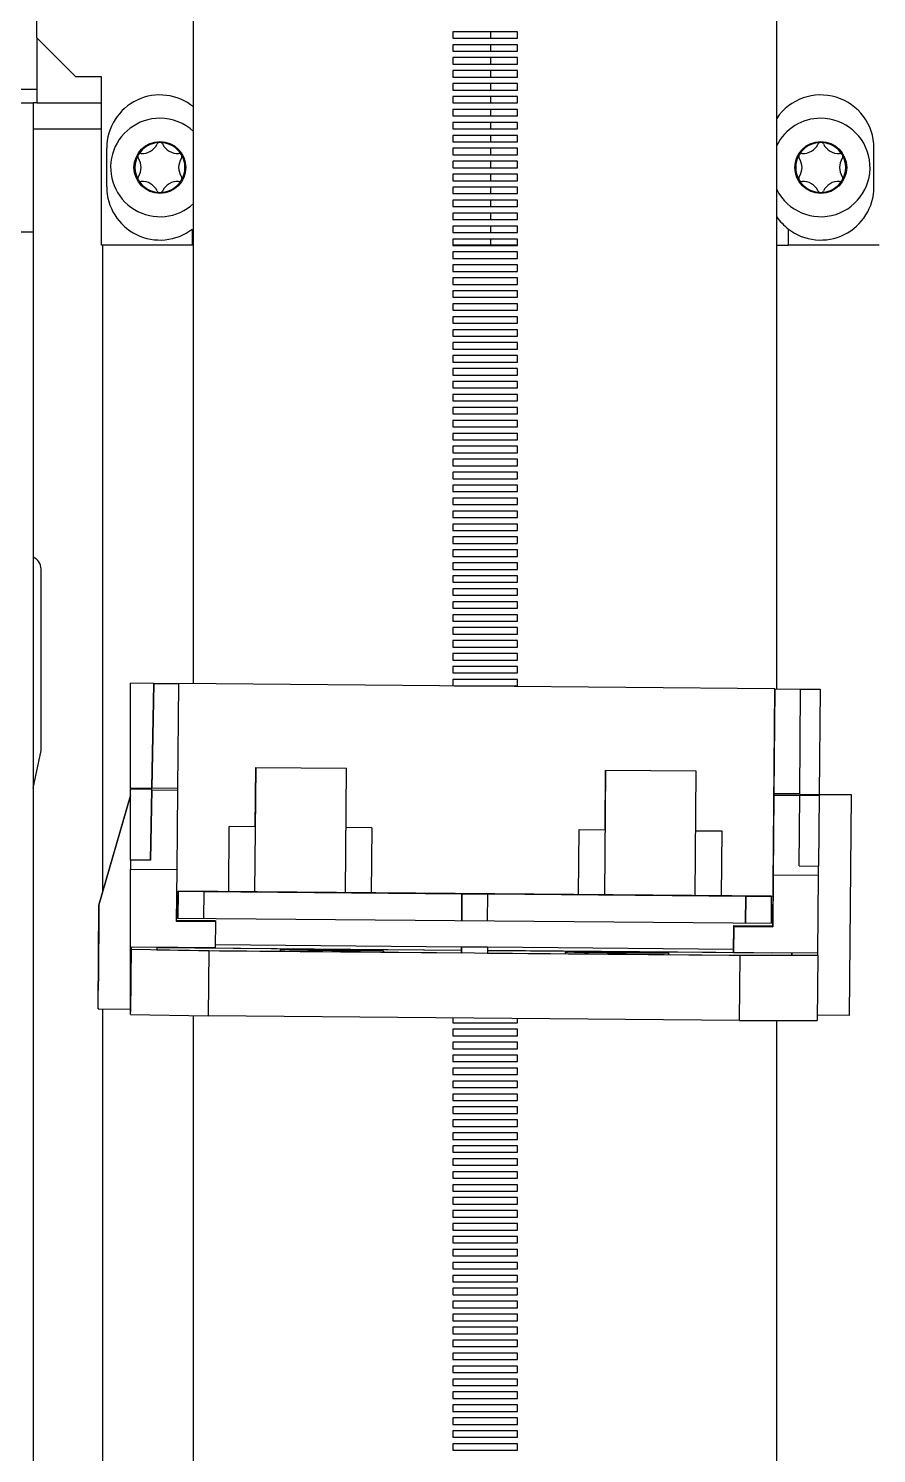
# Paper-space layout 'D' of a CAD drawing. Header units: inches. Extents: x 0 to 136, y 0 to 88.
# Drawn here: x 35.61 to 39.05, y 74.25 to 80.02 of the extents above; entities that cross this region are included whole.
import ezdxf

# ---------------------------------------------------------------- set-up
doc = ezdxf.new("R2010")
doc.units = ezdxf.units.IN
doc.header["$LTSCALE"] = 4
doc.header["$MEASUREMENT"] = 0

psp = doc.layouts.new('D')

# ---------------------------------------------------------------- linework, layer by layer
at = {"color": 7, "linetype": 'Continuous', "lineweight": 25}
for p, q in [((36.279, 77.3692), (36.279, 81.8923)), ((38.6412, 77.3486), (38.6412, 81.8923)), ((35.6438, 79.9858), (35.6438, 81.4031)), ((35.8013, 79.8283), (35.6438, 79.9858)), ((35.6438, 79.9858), (35.6438, 79.7233)), ((37.5913, 80.0109), (37.3288, 80.0109)), ((37.3288, 80.0109), (37.3288, 79.9847)), ((37.5913, 80.0109), (37.3288, 80.0109)), ((37.3288, 79.9847), (37.5913, 79.9847)), ((37.4811, 80.0109), (37.4811, 79.9847)), ((37.4811, 80.0109), (37.4811, 79.9847)), ((37.5913, 79.9847), (37.5913, 80.0109)), ((37.5913, 79.9584), (37.3288, 79.9584)), ((37.3288, 79.9584), (37.3288, 79.9322)), ((37.5913, 79.9584), (37.3288, 79.9584)), ((37.3288, 79.9322), (37.5913, 79.9322)), ((37.4811, 79.9584), (37.4811, 79.9322)), ((37.4811, 79.9584), (37.4811, 79.9322)), ((37.5913, 79.9322), (37.5913, 79.9584)), ((37.5913, 79.9059), (37.3288, 79.9059)), ((37.3288, 79.9059), (37.3288, 79.8797)), ((37.5913, 79.9059), (37.3288, 79.9059)), ((37.3288, 79.8797), (37.5913, 79.8797)), ((37.4811, 79.9059), (37.4811, 79.8797)), ((37.4811, 79.9059), (37.4811, 79.8797)), ((37.5913, 79.8797), (37.5913, 79.9059)), ((35.9063, 79.8283), (35.8013, 79.8283)), ((35.9063, 79.1459), (35.9063, 79.8283)), ((37.5913, 79.8534), (37.3288, 79.8534)), ((37.3288, 79.8534), (37.3288, 79.8272)), ((37.5913, 79.8534), (37.3288, 79.8534)), ((37.3288, 79.8272), (37.5913, 79.8272)), ((37.5913, 79.801), (37.3288, 79.801)), ((37.3288, 79.801), (37.3288, 79.7747)), ((37.5913, 79.801), (37.3288, 79.801)), ((37.4811, 79.8534), (37.4811, 79.8272)), ((37.4811, 79.8534), (37.4811, 79.8272)), ((37.4811, 79.801), (37.4811, 79.7747)), ((37.4811, 79.801), (37.4811, 79.7747)), ((37.5913, 79.8272), (37.5913, 79.8534)), ((37.5913, 79.7747), (37.5913, 79.801)), ((35.6438, 79.7771), (35.5388, 79.7771)), ((37.3288, 79.7747), (37.5913, 79.7747)), ((37.5913, 79.7485), (37.3288, 79.7485)), ((37.3288, 79.7485), (37.3288, 79.7222)), ((37.5913, 79.7485), (37.3288, 79.7485)), ((37.4811, 79.7485), (37.4811, 79.7222)), ((37.4811, 79.7485), (37.4811, 79.7222)), ((37.5913, 79.7222), (37.5913, 79.7485)), ((35.5614, 79.7233), (35.6292, 79.7233)), ((35.6292, 79.7233), (35.6292, 79.1984)), ((35.6438, 79.7233), (35.6292, 79.7233)), ((35.6438, 79.7233), (35.9063, 79.7233)), ((37.3288, 79.7222), (37.5913, 79.7222)), ((37.5913, 79.696), (37.3288, 79.696)), ((37.3288, 79.696), (37.3288, 79.6697)), ((37.5913, 79.696), (37.3288, 79.696)), ((37.4811, 79.696), (37.4811, 79.6697)), ((37.4811, 79.696), (37.4811, 79.6697)), ((37.5913, 79.6697), (37.5913, 79.696)), ((37.3288, 79.6697), (37.5913, 79.6697)), ((37.5913, 79.6435), (37.3288, 79.6435)), ((37.3288, 79.6435), (37.3288, 79.6172)), ((37.5913, 79.6435), (37.3288, 79.6435)), ((37.4811, 79.6435), (37.4811, 79.6172)), ((37.4811, 79.6435), (37.4811, 79.6172)), ((37.5913, 79.6172), (37.5913, 79.6435)), ((35.9063, 79.6158), (35.6292, 79.6158)), ((37.3288, 79.6172), (37.5913, 79.6172)), ((37.5913, 79.591), (37.3288, 79.591)), ((37.3288, 79.591), (37.3288, 79.5647)), ((37.5913, 79.591), (37.3288, 79.591)), ((37.4811, 79.591), (37.4811, 79.5647)), ((37.4811, 79.591), (37.4811, 79.5647)), ((37.5913, 79.5647), (37.5913, 79.591)), ((35.9273, 79.3821), (35.9273, 79.5396)), ((37.3288, 79.5647), (37.5913, 79.5647)), ((37.5913, 79.5385), (37.3288, 79.5385)), ((37.3288, 79.5385), (37.3288, 79.5122)), ((37.5913, 79.5385), (37.3288, 79.5385)), ((37.3288, 79.5122), (37.5913, 79.5122)), ((37.4811, 79.5385), (37.4811, 79.5122)), ((37.4811, 79.5385), (37.4811, 79.5122)), ((37.5913, 79.5122), (37.5913, 79.5385)), ((39.0349, 79.3821), (39.0349, 79.5396)), ((37.5913, 79.486), (37.3288, 79.486)), ((37.3288, 79.486), (37.3288, 79.4597)), ((37.5913, 79.486), (37.3288, 79.486)), ((37.3288, 79.4597), (37.5913, 79.4597)), ((37.4811, 79.486), (37.4811, 79.4597)), ((37.4811, 79.486), (37.4811, 79.4597)), ((37.5913, 79.4597), (37.5913, 79.486)), ((37.5913, 79.4335), (37.3288, 79.4335)), ((37.3288, 79.4335), (37.3288, 79.4073)), ((37.5913, 79.4335), (37.3288, 79.4335)), ((37.3288, 79.4073), (37.5913, 79.4073)), ((37.4811, 79.4335), (37.4811, 79.4073)), ((37.4811, 79.4335), (37.4811, 79.4073)), ((37.5913, 79.4073), (37.5913, 79.4335)), ((37.5913, 79.381), (37.3288, 79.381)), ((37.3288, 79.381), (37.3288, 79.3548)), ((37.5913, 79.381), (37.3288, 79.381)), ((37.3288, 79.3548), (37.5913, 79.3548)), ((37.4811, 79.381), (37.4811, 79.3548)), ((37.4811, 79.381), (37.4811, 79.3548)), ((37.5913, 79.3548), (37.5913, 79.381)), ((37.5913, 79.3285), (37.3288, 79.3285)), ((37.3288, 79.3285), (37.3288, 79.3023)), ((37.5913, 79.3285), (37.3288, 79.3285)), ((37.3288, 79.3023), (37.5913, 79.3023)), ((37.4811, 79.3285), (37.4811, 79.3023)), ((37.4811, 79.3285), (37.4811, 79.3023)), ((37.5913, 79.3023), (37.5913, 79.3285)), ((37.5913, 79.276), (37.3288, 79.276)), ((37.3288, 79.276), (37.3288, 79.2498)), ((37.5913, 79.276), (37.3288, 79.276)), ((37.3288, 79.2498), (37.5913, 79.2498)), ((37.5913, 79.2235), (37.3288, 79.2235)), ((37.3288, 79.2235), (37.3288, 79.1973)), ((37.5913, 79.2235), (37.3288, 79.2235)), ((37.4811, 79.276), (37.4811, 79.2498)), ((37.4811, 79.276), (37.4811, 79.2498)), ((37.4811, 79.2235), (37.4811, 79.1973)), ((37.4811, 79.2235), (37.4811, 79.1973)), ((37.5913, 79.2498), (37.5913, 79.276)), ((37.5913, 79.1973), (37.5913, 79.2235)), ((35.6292, 79.1984), (35.5614, 79.1984)), ((35.6292, 79.1984), (35.6292, 49.0147)), ((36.2737, 79.2115), (36.2737, 79.1459)), ((37.3288, 79.1973), (37.5913, 79.1973)), ((37.5913, 79.171), (37.3288, 79.171)), ((37.3288, 79.171), (37.3288, 79.1448)), ((37.5913, 79.171), (37.3288, 79.171)), ((37.4811, 79.171), (37.4811, 79.1459)), ((37.4811, 79.171), (37.4811, 79.1459)), ((37.5913, 79.1448), (37.5913, 79.171)), ((38.6884, 79.1459), (38.6884, 79.2115)), ((36.2737, 79.1459), (35.9063, 79.1459)), ((35.9115, 76.5269), (35.9115, 79.1459)), ((36.279, 79.1459), (36.2737, 79.1459)), ((37.4811, 79.1459), (37.3288, 79.1459)), ((37.3288, 79.1448), (37.5913, 79.1448)), ((37.5913, 79.1185), (37.3288, 79.1185)), ((37.3288, 79.1185), (37.3288, 79.0923)), ((37.5913, 79.1185), (37.3288, 79.1185)), ((37.5913, 79.1459), (37.4811, 79.1459)), ((37.5913, 79.0923), (37.5913, 79.1185)), ((38.6412, 79.1459), (38.6884, 79.1459)), ((39.0559, 79.1459), (38.6884, 79.1459)), ((37.3288, 79.0923), (37.5913, 79.0923)), ((37.5913, 79.066), (37.3288, 79.066)), ((37.3288, 79.066), (37.3288, 79.0398)), ((37.5913, 79.066), (37.3288, 79.066)), ((37.5913, 79.0398), (37.5913, 79.066)), ((37.3288, 79.0398), (37.5913, 79.0398)), ((37.5913, 79.0136), (37.3288, 79.0136)), ((37.3288, 79.0136), (37.3288, 78.9873)), ((37.5913, 79.0136), (37.3288, 79.0136)), ((37.5913, 78.9873), (37.5913, 79.0136)), ((37.3288, 78.9873), (37.5913, 78.9873)), ((37.5913, 78.9611), (37.3288, 78.9611)), ((37.3288, 78.9611), (37.3288, 78.9348)), ((37.5913, 78.9611), (37.3288, 78.9611)), ((37.3288, 78.9348), (37.5913, 78.9348)), ((37.5913, 78.9348), (37.5913, 78.9611)), ((37.5913, 78.9086), (37.3288, 78.9086)), ((37.3288, 78.9086), (37.3288, 78.8823)), ((37.5913, 78.9086), (37.3288, 78.9086)), ((37.3288, 78.8823), (37.5913, 78.8823)), ((37.5913, 78.8823), (37.5913, 78.9086)), ((37.5913, 78.8561), (37.3288, 78.8561)), ((37.3288, 78.8561), (37.3288, 78.8298)), ((37.5913, 78.8561), (37.3288, 78.8561)), ((37.3288, 78.8298), (37.5913, 78.8298)), ((37.5913, 78.8298), (37.5913, 78.8561)), ((37.5913, 78.8036), (37.3288, 78.8036)), ((37.3288, 78.8036), (37.3288, 78.7773)), ((37.5913, 78.8036), (37.3288, 78.8036)), ((37.3288, 78.7773), (37.5913, 78.7773)), ((37.5913, 78.7773), (37.5913, 78.8036)), ((37.5913, 78.7511), (37.3288, 78.7511)), ((37.3288, 78.7511), (37.3288, 78.7248)), ((37.5913, 78.7511), (37.3288, 78.7511)), ((37.3288, 78.7248), (37.5913, 78.7248)), ((37.5913, 78.7248), (37.5913, 78.7511)), ((37.5913, 78.6986), (37.3288, 78.6986)), ((37.3288, 78.6986), (37.3288, 78.6723)), ((37.5913, 78.6986), (37.3288, 78.6986)), ((37.3288, 78.6723), (37.5913, 78.6723)), ((37.5913, 78.6461), (37.3288, 78.6461)), ((37.3288, 78.6461), (37.3288, 78.6199)), ((37.5913, 78.6461), (37.3288, 78.6461)), ((37.5913, 78.6723), (37.5913, 78.6986)), ((37.5913, 78.6199), (37.5913, 78.6461)), ((37.3288, 78.6199), (37.5913, 78.6199)), ((37.5913, 78.5936), (37.3288, 78.5936)), ((37.3288, 78.5936), (37.3288, 78.5674)), ((37.5913, 78.5936), (37.3288, 78.5936)), ((37.5913, 78.5674), (37.5913, 78.5936)), ((37.3288, 78.5674), (37.5913, 78.5674)), ((37.5913, 78.5411), (37.3288, 78.5411)), ((37.3288, 78.5411), (37.3288, 78.5149)), ((37.5913, 78.5411), (37.3288, 78.5411)), ((37.5913, 78.5149), (37.5913, 78.5411)), ((37.3288, 78.5149), (37.5913, 78.5149)), ((37.5913, 78.4886), (37.3288, 78.4886)), ((37.3288, 78.4886), (37.3288, 78.4624)), ((37.5913, 78.4886), (37.3288, 78.4886)), ((37.5913, 78.4624), (37.5913, 78.4886)), ((37.3288, 78.4624), (37.5913, 78.4624)), ((37.5913, 78.4361), (37.3288, 78.4361)), ((37.3288, 78.4361), (37.3288, 78.4099)), ((37.5913, 78.4361), (37.3288, 78.4361)), ((37.5913, 78.4099), (37.5913, 78.4361)), ((37.3288, 78.4099), (37.5913, 78.4099)), ((37.5913, 78.3836), (37.3288, 78.3836)), ((37.3288, 78.3836), (37.3288, 78.3574)), ((37.5913, 78.3836), (37.3288, 78.3836)), ((37.3288, 78.3574), (37.5913, 78.3574)), ((37.5913, 78.3574), (37.5913, 78.3836)), ((37.5913, 78.3311), (37.3288, 78.3311)), ((37.3288, 78.3311), (37.3288, 78.3049)), ((37.5913, 78.3311), (37.3288, 78.3311)), ((37.3288, 78.3049), (37.5913, 78.3049)), ((37.5913, 78.3049), (37.5913, 78.3311)), ((37.5913, 78.2786), (37.3288, 78.2786)), ((37.3288, 78.2786), (37.3288, 78.2524)), ((37.5913, 78.2786), (37.3288, 78.2786)), ((37.3288, 78.2524), (37.5913, 78.2524)), ((37.5913, 78.2524), (37.5913, 78.2786)), ((37.5913, 78.2262), (37.3288, 78.2262)), ((37.3288, 78.2262), (37.3288, 78.1999)), ((37.5913, 78.2262), (37.3288, 78.2262)), ((37.3288, 78.1999), (37.5913, 78.1999)), ((37.5913, 78.1999), (37.5913, 78.2262)), ((37.5913, 78.1737), (37.3288, 78.1737)), ((37.3288, 78.1737), (37.3288, 78.1474)), ((37.5913, 78.1737), (37.3288, 78.1737)), ((37.3288, 78.1474), (37.5913, 78.1474)), ((37.5913, 78.1474), (37.5913, 78.1737)), ((37.5913, 78.1212), (37.3288, 78.1212)), ((37.3288, 78.1212), (37.3288, 78.0949)), ((37.5913, 78.1212), (37.3288, 78.1212)), ((37.3288, 78.0949), (37.5913, 78.0949)), ((37.5913, 78.0687), (37.3288, 78.0687)), ((37.3288, 78.0687), (37.3288, 78.0424)), ((37.5913, 78.0687), (37.3288, 78.0687)), ((37.5913, 78.0949), (37.5913, 78.1212)), ((37.5913, 78.0424), (37.5913, 78.0687)), ((37.3288, 78.0424), (37.5913, 78.0424)), ((37.5913, 78.0162), (37.3288, 78.0162)), ((37.3288, 78.0162), (37.3288, 77.9899)), ((37.5913, 78.0162), (37.3288, 78.0162)), ((37.5913, 77.9899), (37.5913, 78.0162)), ((37.3288, 77.9899), (37.5913, 77.9899)), ((37.5913, 77.9637), (37.3288, 77.9637)), ((37.3288, 77.9637), (37.3288, 77.9374)), ((37.5913, 77.9637), (37.3288, 77.9637)), ((37.5913, 77.9374), (37.5913, 77.9637)), ((37.3288, 77.9374), (37.5913, 77.9374)), ((37.5913, 77.9112), (37.3288, 77.9112)), ((37.3288, 77.9112), (37.3288, 77.8849)), ((37.5913, 77.9112), (37.3288, 77.9112)), ((37.5913, 77.8849), (37.5913, 77.9112)), ((37.3288, 77.8849), (37.5913, 77.8849)), ((37.5913, 77.8587), (37.3288, 77.8587)), ((37.3288, 77.8587), (37.3288, 77.8325)), ((37.5913, 77.8587), (37.3288, 77.8587)), ((37.5913, 77.8325), (37.5913, 77.8587)), ((35.6609, 77.0987), (35.6609, 77.8336)), ((37.3288, 77.8325), (37.5913, 77.8325)), ((37.5913, 77.8062), (37.3288, 77.8062)), ((37.3288, 77.8062), (37.3288, 77.78)), ((37.5913, 77.8062), (37.3288, 77.8062)), ((37.3288, 77.78), (37.5913, 77.78)), ((37.5913, 77.78), (37.5913, 77.8062)), ((37.5913, 77.7537), (37.3288, 77.7537)), ((37.3288, 77.7537), (37.3288, 77.7275)), ((37.5913, 77.7537), (37.3288, 77.7537)), ((37.3288, 77.7275), (37.5913, 77.7275)), ((37.5913, 77.7275), (37.5913, 77.7537)), ((37.5913, 77.7012), (37.3288, 77.7012)), ((37.3288, 77.7012), (37.3288, 77.675)), ((37.5913, 77.7012), (37.3288, 77.7012)), ((37.3288, 77.675), (37.5913, 77.675)), ((37.5913, 77.675), (37.5913, 77.7012)), ((37.5913, 77.6487), (37.3288, 77.6487)), ((37.3288, 77.6487), (37.3288, 77.6225)), ((37.5913, 77.6487), (37.3288, 77.6487)), ((37.3288, 77.6225), (37.5913, 77.6225)), ((37.5913, 77.6225), (37.5913, 77.6487)), ((37.5913, 77.5962), (37.3288, 77.5962)), ((37.3288, 77.5962), (37.3288, 77.57)), ((37.5913, 77.5962), (37.3288, 77.5962)), ((37.3288, 77.57), (37.5913, 77.57)), ((37.5913, 77.57), (37.5913, 77.5962)), ((37.5913, 77.5437), (37.3288, 77.5437)), ((37.3288, 77.5437), (37.3288, 77.5175)), ((37.5913, 77.5437), (37.3288, 77.5437)), ((37.3288, 77.5175), (37.5913, 77.5175)), ((37.5913, 77.4912), (37.3288, 77.4912)), ((37.3288, 77.4912), (37.3288, 77.465)), ((37.5913, 77.4912), (37.3288, 77.4912)), ((37.5913, 77.5175), (37.5913, 77.5437)), ((37.5913, 77.465), (37.5913, 77.4912)), ((37.3288, 77.465), (37.5913, 77.465)), ((37.5913, 77.4388), (37.3288, 77.4388)), ((37.3288, 77.4388), (37.3288, 77.4125)), ((37.5913, 77.4388), (37.3288, 77.4388)), ((37.5913, 77.4125), (37.5913, 77.4388)), ((37.3288, 77.4125), (37.5913, 77.4125)), ((37.5913, 77.3863), (37.3288, 77.3863)), ((37.3288, 77.3863), (37.3288, 77.3601)), ((37.5913, 77.3863), (37.3288, 77.3863)), ((37.5913, 77.36), (37.5913, 77.3863)), ((36.0235, 77.3712), (36.0235, 77.3719)), ((36.1173, 77.3704), (36.0235, 77.3712)), ((36.0235, 76.9446), (36.0235, 77.3712)), ((36.1173, 77.3704), (36.1099, 76.9439)), ((36.1099, 76.9455), (36.1173, 77.369)), ((36.1173, 77.369), (36.1173, 77.3704)), ((36.2186, 77.3681), (36.1173, 77.369)), ((36.2149, 76.9446), (36.2186, 77.3681)), ((38.6332, 77.3482), (36.2186, 77.3693)), ((36.2186, 77.3681), (36.2186, 77.3693)), ((37.335, 77.36), (37.5913, 77.36)), ((38.6249, 76.3972), (38.6332, 77.3482)), ((38.6332, 77.3471), (38.6295, 76.9235)), ((38.6332, 77.3471), (38.6332, 77.3482)), ((38.7382, 77.3462), (38.6332, 77.3471)), ((38.7345, 76.9226), (38.7382, 77.3462)), ((38.7382, 77.3475), (38.817, 77.3468)), ((38.7382, 77.3462), (38.7382, 77.3475)), ((38.817, 77.3468), (38.8132, 76.9203)), ((38.817, 77.3468), (38.817, 77.3475)), ((35.6292, 76.9463), (35.6609, 77.0987)), ((36.5306, 77.0301), (36.5262, 76.526)), ((36.5285, 76.7891), (36.5306, 77.0301)), ((36.5306, 77.0301), (36.8981, 77.0268)), ((36.8937, 76.5228), (36.8981, 77.0268)), ((37.9479, 77.0177), (37.9435, 76.5136)), ((37.9458, 76.7768), (37.9479, 77.0177)), ((38.3153, 77.0145), (37.9479, 77.0177)), ((38.3109, 76.5104), (38.3153, 77.0145)), ((36.0234, 76.9165), (35.8958, 76.4724)), ((35.8958, 76.4712), (36.0234, 76.9153)), ((36.1099, 76.9439), (36.0234, 76.9446)), ((36.0234, 76.9446), (36.0234, 76.9416)), ((36.1099, 76.9409), (36.0234, 76.9416)), ((36.0234, 76.6546), (36.0234, 76.9416)), ((36.1099, 76.9409), (36.1049, 76.6539)), ((36.105, 76.6539), (36.1099, 76.9386)), ((36.1099, 76.9439), (36.1099, 76.9455)), ((36.2149, 76.9446), (36.1099, 76.9455)), ((36.1099, 76.9386), (36.1099, 76.9409)), ((36.1099, 76.9386), (36.2149, 76.9377)), ((36.2121, 76.615), (36.2149, 76.9377)), ((36.2149, 76.9377), (36.2149, 76.9446)), ((38.6295, 76.9166), (38.6267, 76.5939)), ((38.6295, 76.9235), (38.6295, 76.9166)), ((38.7345, 76.9226), (38.6295, 76.9235)), ((38.7345, 76.9157), (38.6295, 76.9166)), ((38.732, 76.631), (38.7345, 76.9157)), ((38.7345, 76.921), (38.7345, 76.9226)), ((38.7345, 76.921), (38.8132, 76.9203)), ((38.7345, 76.918), (38.8132, 76.9173)), ((38.7345, 76.9157), (38.7345, 76.918)), ((38.8132, 76.9173), (38.8107, 76.6303)), ((38.8132, 76.9203), (38.8132, 76.9194)), ((38.9445, 76.9182), (38.8132, 76.9194)), ((38.9445, 76.917), (38.8132, 76.9182)), ((38.8132, 76.9182), (38.8132, 76.9173)), ((38.9367, 76.0247), (38.9445, 76.917)), ((38.9445, 76.917), (38.9445, 76.9182)), ((36.4213, 76.5269), (36.4236, 76.79)), ((36.5285, 76.7891), (36.4236, 76.79)), ((37.001, 76.785), (36.896, 76.7859)), ((37.001, 76.785), (36.9987, 76.5219)), ((37.8385, 76.5145), (37.8408, 76.7777)), ((37.8408, 76.7777), (37.9458, 76.7768)), ((38.3132, 76.7735), (38.4182, 76.7726)), ((38.4182, 76.7726), (38.4159, 76.5095)), ((36.105, 76.6539), (36.0233, 76.6546)), ((36.0233, 76.6546), (36.0233, 76.6166)), ((38.732, 76.631), (38.8107, 76.6303)), ((38.8104, 76.5923), (38.8107, 76.6303)), ((36.2121, 76.615), (36.0233, 76.6166)), ((36.0233, 76.0392), (36.0233, 76.6166)), ((36.2103, 76.405), (36.2121, 76.615)), ((38.6267, 76.5939), (38.6249, 76.3839)), ((38.8104, 76.5923), (38.6267, 76.5939)), ((38.8077, 76.2769), (38.8104, 76.5923)), ((36.2156, 76.4183), (36.2165, 76.5287)), ((36.2165, 76.5279), (36.2156, 76.4183)), ((36.2165, 76.5287), (36.2165, 76.5279)), ((38.6206, 76.5077), (36.2165, 76.5287)), ((36.2165, 76.5279), (36.3215, 76.527)), ((36.3206, 76.4173), (36.3215, 76.527)), ((36.3215, 76.527), (37.3661, 76.5179)), ((37.3651, 76.4082), (37.3661, 76.5179)), ((37.3661, 76.5179), (37.3651, 76.4082)), ((37.3661, 76.5179), (37.4711, 76.517)), ((37.4701, 76.4073), (37.4711, 76.517)), ((37.4711, 76.517), (38.5157, 76.5078)), ((35.8922, 76.0513), (35.8958, 76.4712)), ((35.8958, 76.4724), (35.8942, 76.2887)), ((35.8958, 76.4724), (35.8958, 76.4712)), ((38.5147, 76.3982), (38.5157, 76.5078)), ((38.5157, 76.5078), (38.5147, 76.3982)), ((38.5157, 76.5078), (38.6206, 76.5069)), ((38.6197, 76.3973), (38.6206, 76.5069)), ((38.6206, 76.5077), (38.6206, 76.5069)), ((35.8954, 76.4224), (35.8954, 76.421)), ((35.8954, 76.4224), (35.8954, 76.4224)), ((35.8954, 76.421), (35.8954, 76.421)), ((36.3678, 76.4082), (36.2103, 76.4096)), ((36.3677, 76.4036), (36.2103, 76.405)), ((38.6249, 76.3972), (36.2104, 76.4183)), ((36.3677, 76.4036), (36.3668, 76.2987)), ((36.3678, 76.4082), (36.3677, 76.4036)), ((38.4665, 76.2849), (38.4674, 76.3899)), ((38.4674, 76.3853), (38.4665, 76.2803)), ((38.4674, 76.3899), (38.4674, 76.3853)), ((38.4674, 76.3899), (38.6249, 76.3885)), ((38.4674, 76.3853), (38.6249, 76.3839)), ((38.6249, 76.3885), (38.6249, 76.3839)), ((36.0256, 76.3012), (36.0233, 76.0387)), ((36.0233, 76.0291), (36.0256, 76.2916)), ((36.0256, 76.3012), (36.0256, 76.2916)), ((36.2146, 76.2995), (36.0256, 76.3012)), ((36.3405, 76.2861), (36.0256, 76.2916)), ((36.1306, 76.2991), (36.1305, 76.291)), ((36.1305, 76.291), (36.384, 76.2866)), ((37.3641, 76.2884), (36.1306, 76.2991)), ((36.3668, 76.2987), (36.2093, 76.3)), ((36.2093, 76.2996), (36.2093, 76.3)), ((36.2145, 76.2995), (36.2145, 76.3)), ((36.2146, 76.2995), (36.2146, 76.3)), ((36.3196, 76.2991), (36.3196, 76.2984)), ((36.3196, 76.2984), (37.3641, 76.2893)), ((36.3405, 76.2861), (36.3382, 76.0236)), ((38.4926, 76.2673), (36.3405, 76.2861)), ((37.3642, 76.3021), (36.3669, 76.3108)), ((36.384, 76.2866), (37.3641, 76.2781)), ((36.6292, 76.2913), (36.6292, 76.2845)), ((37.0491, 76.2808), (37.0492, 76.2877)), ((37.3641, 76.2884), (37.364, 76.2781)), ((37.3641, 76.2893), (37.3642, 76.3021)), ((37.3642, 76.3021), (37.3641, 76.2893)), ((37.3641, 76.2781), (37.3641, 76.2884)), ((37.4692, 76.3012), (37.3642, 76.3021)), ((37.4692, 76.3012), (37.4691, 76.2884)), ((37.4691, 76.2884), (38.5137, 76.2793)), ((38.7027, 76.2767), (37.4691, 76.2875)), ((37.4691, 76.2875), (37.4691, 76.2771)), ((38.4666, 76.2925), (37.4692, 76.3012)), ((37.784, 76.2813), (37.784, 76.2744)), ((38.4665, 76.2803), (38.4665, 76.2849)), ((38.4665, 76.2803), (38.6239, 76.279)), ((38.5137, 76.2793), (38.5137, 76.2799)), ((38.5137, 76.2799), (38.5137, 76.2793)), ((38.6187, 76.279), (38.6187, 76.2786)), ((38.8077, 76.2769), (38.6187, 76.2786)), ((38.6239, 76.279), (38.6239, 76.2785)), ((37.4691, 76.2771), (38.4492, 76.2686)), ((38.2039, 76.2707), (38.204, 76.2776)), ((38.4492, 76.2686), (38.7026, 76.2686)), ((38.4903, 76.0048), (38.4926, 76.2673)), ((38.8076, 76.2673), (38.4926, 76.2673)), ((38.7026, 76.2686), (38.7027, 76.2767)), ((38.7027, 76.2767), (38.7026, 76.2686)), ((38.8076, 76.2673), (38.8053, 76.0048)), ((38.8076, 76.2673), (38.8077, 76.2769)), ((35.8922, 76.054), (35.8934, 76.1944)), ((35.8931, 76.1586), (35.8931, 76.16)), ((35.8931, 76.1586), (35.8931, 76.1586)), ((35.8922, 76.054), (35.8922, 76.0513)), ((35.8922, 76.0513), (36.0233, 76.0501)), ((35.9115, 49.6971), (35.9115, 76.0511)), ((36.0233, 76.0291), (36.0233, 76.0387)), ((36.0233, 76.0291), (36.3382, 76.0236)), ((36.279, 48.6199), (36.279, 76.0247)), ((38.4903, 76.0048), (36.3382, 76.0236)), ((37.3288, 76.015), (37.3288, 75.9952)), ((37.3288, 75.9952), (37.5913, 75.9952)), ((37.5913, 75.9952), (37.5913, 76.0127)), ((38.4903, 76.0048), (38.8053, 76.0048)), ((38.6412, 48.6199), (38.6412, 76.0048)), ((38.9367, 76.0247), (38.8055, 76.0259)), ((37.5913, 75.9689), (37.3288, 75.9689)), ((37.3288, 75.9689), (37.3288, 75.9427)), ((37.5913, 75.9689), (37.3288, 75.9689)), ((37.3288, 75.9427), (37.5913, 75.9427)), ((37.5913, 75.9427), (37.5913, 75.9689)), ((37.5913, 75.9164), (37.3288, 75.9164)), ((37.3288, 75.9164), (37.3288, 75.8902)), ((37.5913, 75.9164), (37.3288, 75.9164)), ((37.3288, 75.8902), (37.5913, 75.8902)), ((37.5913, 75.8902), (37.5913, 75.9164)), ((37.5913, 75.8639), (37.3288, 75.8639)), ((37.3288, 75.8639), (37.3288, 75.8377)), ((37.5913, 75.8639), (37.3288, 75.8639)), ((37.3288, 75.8377), (37.5913, 75.8377)), ((37.5913, 75.8377), (37.5913, 75.8639)), ((37.5913, 75.8115), (37.3288, 75.8115)), ((37.3288, 75.8115), (37.3288, 75.7852)), ((37.5913, 75.8115), (37.3288, 75.8115)), ((37.3288, 75.7852), (37.5913, 75.7852)), ((37.5913, 75.759), (37.3288, 75.759)), ((37.3288, 75.759), (37.3288, 75.7327)), ((37.5913, 75.759), (37.3288, 75.759)), ((37.5913, 75.7852), (37.5913, 75.8115)), ((37.5913, 75.7327), (37.5913, 75.759)), ((37.3288, 75.7327), (37.5913, 75.7327)), ((37.5913, 75.7065), (37.3288, 75.7065)), ((37.3288, 75.7065), (37.3288, 75.6802)), ((37.5913, 75.7065), (37.3288, 75.7065)), ((37.5913, 75.6802), (37.5913, 75.7065)), ((37.3288, 75.6802), (37.5913, 75.6802)), ((37.5913, 75.654), (37.3288, 75.654)), ((37.3288, 75.654), (37.3288, 75.6277)), ((37.5913, 75.654), (37.3288, 75.654)), ((37.5913, 75.6277), (37.5913, 75.654)), ((37.3288, 75.6277), (37.5913, 75.6277)), ((37.5913, 75.6015), (37.3288, 75.6015)), ((37.3288, 75.6015), (37.3288, 75.5752)), ((37.5913, 75.6015), (37.3288, 75.6015)), ((37.5913, 75.5752), (37.5913, 75.6015)), ((37.3288, 75.5752), (37.5913, 75.5752)), ((37.5913, 75.549), (37.3288, 75.549)), ((37.3288, 75.549), (37.3288, 75.5227)), ((37.5913, 75.549), (37.3288, 75.549)), ((37.5913, 75.5227), (37.5913, 75.549)), ((37.3288, 75.5227), (37.5913, 75.5227)), ((37.5913, 75.4965), (37.3288, 75.4965)), ((37.3288, 75.4965), (37.3288, 75.4702)), ((37.5913, 75.4965), (37.3288, 75.4965)), ((37.3288, 75.4702), (37.5913, 75.4702)), ((37.5913, 75.4702), (37.5913, 75.4965)), ((37.5913, 75.444), (37.3288, 75.444)), ((37.3288, 75.444), (37.3288, 75.4178)), ((37.5913, 75.444), (37.3288, 75.444)), ((37.3288, 75.4178), (37.5913, 75.4178)), ((37.5913, 75.4178), (37.5913, 75.444)), ((37.5913, 75.3915), (37.3288, 75.3915)), ((37.3288, 75.3915), (37.3288, 75.3653)), ((37.5913, 75.3915), (37.3288, 75.3915)), ((37.3288, 75.3653), (37.5913, 75.3653)), ((37.5913, 75.3653), (37.5913, 75.3915)), ((37.5913, 75.339), (37.3288, 75.339)), ((37.3288, 75.339), (37.3288, 75.3128)), ((37.5913, 75.339), (37.3288, 75.339)), ((37.3288, 75.3128), (37.5913, 75.3128)), ((37.5913, 75.3128), (37.5913, 75.339)), ((37.5913, 75.2865), (37.3288, 75.2865)), ((37.3288, 75.2865), (37.3288, 75.2603)), ((37.5913, 75.2865), (37.3288, 75.2865)), ((37.3288, 75.2603), (37.5913, 75.2603)), ((37.5913, 75.2603), (37.5913, 75.2865)), ((37.5913, 75.234), (37.3288, 75.234)), ((37.3288, 75.234), (37.3288, 75.2078)), ((37.5913, 75.234), (37.3288, 75.234)), ((37.3288, 75.2078), (37.5913, 75.2078)), ((37.5913, 75.1815), (37.3288, 75.1815)), ((37.3288, 75.1815), (37.3288, 75.1553)), ((37.5913, 75.1815), (37.3288, 75.1815)), ((37.5913, 75.2078), (37.5913, 75.234)), ((37.5913, 75.1553), (37.5913, 75.1815)), ((37.3288, 75.1553), (37.5913, 75.1553)), ((37.5913, 75.129), (37.3288, 75.129)), ((37.3288, 75.129), (37.3288, 75.1028)), ((37.5913, 75.129), (37.3288, 75.129)), ((37.5913, 75.1028), (37.5913, 75.129)), ((37.3288, 75.1028), (37.5913, 75.1028)), ((37.5913, 75.0765), (37.3288, 75.0765)), ((37.3288, 75.0765), (37.3288, 75.0503)), ((37.5913, 75.0765), (37.3288, 75.0765)), ((37.5913, 75.0503), (37.5913, 75.0765)), ((37.3288, 75.0503), (37.5913, 75.0503)), ((37.5913, 75.0241), (37.3288, 75.0241)), ((37.3288, 75.0241), (37.3288, 74.9978)), ((37.5913, 75.0241), (37.3288, 75.0241)), ((37.5913, 74.9978), (37.5913, 75.0241)), ((37.3288, 74.9978), (37.5913, 74.9978)), ((37.5913, 74.9716), (37.3288, 74.9716)), ((37.3288, 74.9716), (37.3288, 74.9453)), ((37.5913, 74.9716), (37.3288, 74.9716)), ((37.5913, 74.9453), (37.5913, 74.9716)), ((37.3288, 74.9453), (37.5913, 74.9453)), ((37.5913, 74.9191), (37.3288, 74.9191)), ((37.3288, 74.9191), (37.3288, 74.8928)), ((37.5913, 74.9191), (37.3288, 74.9191)), ((37.3288, 74.8928), (37.5913, 74.8928)), ((37.5913, 74.8928), (37.5913, 74.9191)), ((37.5913, 74.8666), (37.3288, 74.8666)), ((37.3288, 74.8666), (37.3288, 74.8403)), ((37.5913, 74.8666), (37.3288, 74.8666)), ((37.3288, 74.8403), (37.5913, 74.8403)), ((37.5913, 74.8403), (37.5913, 74.8666)), ((37.5913, 74.8141), (37.3288, 74.8141)), ((37.3288, 74.8141), (37.3288, 74.7878)), ((37.5913, 74.8141), (37.3288, 74.8141)), ((37.3288, 74.7878), (37.5913, 74.7878)), ((37.5913, 74.7878), (37.5913, 74.8141)), ((37.5913, 74.7616), (37.3288, 74.7616)), ((37.3288, 74.7616), (37.3288, 74.7353)), ((37.5913, 74.7616), (37.3288, 74.7616)), ((37.3288, 74.7353), (37.5913, 74.7353)), ((37.5913, 74.7353), (37.5913, 74.7616)), ((37.5913, 74.7091), (37.3288, 74.7091)), ((37.3288, 74.7091), (37.3288, 74.6828)), ((37.5913, 74.7091), (37.3288, 74.7091)), ((37.3288, 74.6828), (37.5913, 74.6828)), ((37.5913, 74.6828), (37.5913, 74.7091)), ((37.5913, 74.6566), (37.3288, 74.6566)), ((37.3288, 74.6566), (37.3288, 74.6304)), ((37.5913, 74.6566), (37.3288, 74.6566)), ((37.3288, 74.6304), (37.5913, 74.6304)), ((37.5913, 74.6041), (37.3288, 74.6041)), ((37.3288, 74.6041), (37.3288, 74.5779)), ((37.5913, 74.6041), (37.3288, 74.6041)), ((37.5913, 74.6304), (37.5913, 74.6566)), ((37.5913, 74.5779), (37.5913, 74.6041)), ((37.3288, 74.5779), (37.5913, 74.5779)), ((37.5913, 74.5516), (37.3288, 74.5516)), ((37.3288, 74.5516), (37.3288, 74.5254)), ((37.5913, 74.5516), (37.3288, 74.5516)), ((37.5913, 74.5254), (37.5913, 74.5516)), ((37.3288, 74.5254), (37.5913, 74.5254)), ((37.5913, 74.4991), (37.3288, 74.4991)), ((37.3288, 74.4991), (37.3288, 74.4729)), ((37.5913, 74.4991), (37.3288, 74.4991)), ((37.5913, 74.4729), (37.5913, 74.4991)), ((37.3288, 74.4729), (37.5913, 74.4729)), ((37.5913, 74.4466), (37.3288, 74.4466)), ((37.3288, 74.4466), (37.3288, 74.4204)), ((37.5913, 74.4466), (37.3288, 74.4466)), ((37.5913, 74.4204), (37.5913, 74.4466)), ((37.3288, 74.4204), (37.5913, 74.4204)), ((37.5913, 74.3941), (37.3288, 74.3941)), ((37.3288, 74.3941), (37.3288, 74.3679)), ((37.5913, 74.3941), (37.3288, 74.3941)), ((37.5913, 74.3679), (37.5913, 74.3941)), ((37.3288, 74.3679), (37.5913, 74.3679)), ((37.5913, 74.3416), (37.3288, 74.3416)), ((37.3288, 74.3416), (37.3288, 74.3154)), ((37.5913, 74.3416), (37.3288, 74.3416)), ((37.3288, 74.3154), (37.5913, 74.3154)), ((37.5913, 74.3154), (37.5913, 74.3416)), ((37.5913, 74.2891), (37.3288, 74.2891)), ((37.3288, 74.2891), (37.3288, 74.2629)), ((37.5913, 74.2891), (37.3288, 74.2891)), ((37.3288, 74.2629), (37.5913, 74.2629)), ((37.5913, 74.2629), (37.5913, 74.2891))]:
    psp.add_line(p, q, dxfattribs=at)
at = {"color": 7, "linetype": 'Continuous', "lineweight": 25, "flags": 128}
for points in [[(35.8931, 76.16), (35.8932, 76.1704), (35.8935, 76.1992), (35.8938, 76.242), (35.8943, 76.2923), (35.8947, 76.3425), (35.8951, 76.3848), (35.8953, 76.4129), (35.8954, 76.4224)], [(35.8954, 76.421), (35.8953, 76.4106), (35.8951, 76.3818), (35.8947, 76.339), (35.8942, 76.2887), (35.8938, 76.2386), (35.8934, 76.1962), (35.8932, 76.1682), (35.8931, 76.1586)], [(38.6249, 76.3885), (38.6249, 76.3892), (38.625, 76.3991), (38.6249, 76.3975), (38.6249, 76.3972)], [(35.8934, 76.1944), (35.8935, 76.204), (35.8936, 76.2145), (35.8937, 76.2257), (35.8938, 76.2375), (35.8939, 76.2499), (35.894, 76.2626), (35.8941, 76.2755), (35.8942, 76.2887)], [(36.6292, 76.2913), (36.6386, 76.2918), (36.6657, 76.292), (36.7083, 76.2921), (36.7625, 76.2919), (36.8235, 76.2915), (36.8859, 76.2909), (36.9442, 76.2902), (36.9931, 76.2894), (37.0284, 76.2886), (37.0468, 76.288), (37.0468, 76.2874), (37.0284, 76.2871), (36.9931, 76.2869), (36.9442, 76.287), (36.8859, 76.2873), (36.8235, 76.2878), (36.7625, 76.2885), (36.7083, 76.2892), (36.6657, 76.29), (36.6386, 76.2907), (36.6292, 76.2913)], [(36.9442, 76.2886), (36.9362, 76.289), (36.9134, 76.2895), (36.8794, 76.29), (36.8392, 76.2904), (36.799, 76.2907), (36.765, 76.2908), (36.7422, 76.2907), (36.7342, 76.2904), (36.7422, 76.29), (36.765, 76.2895), (36.799, 76.289), (36.8392, 76.2886), (36.8794, 76.2883), (36.9134, 76.2882), (36.9362, 76.2883), (36.9442, 76.2886)], [(37.784, 76.2813), (37.7934, 76.2817), (37.8205, 76.282), (37.8631, 76.282), (37.9173, 76.2818), (37.9783, 76.2814), (38.0407, 76.2808), (38.099, 76.2801), (38.1479, 76.2793), (38.1832, 76.2786), (38.2016, 76.2779), (38.2016, 76.2773), (38.1832, 76.277), (38.1479, 76.2768), (38.099, 76.2769), (38.0407, 76.2772), (37.9783, 76.2777), (37.9173, 76.2784), (37.8631, 76.2791), (37.8205, 76.2799), (37.7934, 76.2806), (37.784, 76.2813)], [(38.099, 76.2785), (38.091, 76.2789), (38.0683, 76.2794), (38.0342, 76.2799), (37.994, 76.2803), (37.9538, 76.2806), (37.9198, 76.2807), (37.897, 76.2806), (37.889, 76.2803), (37.897, 76.2799), (37.9198, 76.2794), (37.9538, 76.2789), (37.994, 76.2785), (38.0342, 76.2782), (38.0682, 76.2781), (38.091, 76.2782), (38.099, 76.2785)]]:
    psp.add_lwpolyline(points, dxfattribs=at)
at = {"color": 7, "linetype": 'Continuous', "lineweight": 25}
for centre in [(36.1425, 79.4609), (38.8197, 79.4609)]:
    psp.add_circle(centre, 0.105, dxfattribs=at)
for centre, radius, start, end in [((36.1425, 79.5396), 0.2152, 50.6433, 180), ((38.8197, 79.5396), 0.2152, 0, 146.02365), ((36.1425, 79.4609), 0.1995, 90, 313.17355), ((36.1425, 79.4609), 0.1995, 46.82645, 90), ((38.8197, 79.4609), 0.1995, 206.52535, 90), ((38.8197, 79.4609), 0.1995, 90, 153.47465), ((36.1425, 79.4609), 0.1013, 90, 150), ((36.0657, 79.5052), 0.0127, 86.23608, 150), ((36.071, 79.5848), 0.0671, 266.23608, 333.76392), ((36.1425, 79.5495), 0.0127, 90, 153.76392), ((36.1425, 79.4609), 0.1013, 30, 90), ((36.1425, 79.5495), 0.0127, 26.23608, 90), ((36.214, 79.5848), 0.0671, 206.23608, 273.76392), ((36.2193, 79.5052), 0.0127, 30, 93.76392), ((38.8197, 79.4609), 0.1013, 90, 150), ((38.7429, 79.5052), 0.0127, 86.23608, 150), ((38.7481, 79.5848), 0.0671, 266.23608, 333.76392), ((38.8197, 79.5495), 0.0127, 90, 153.76392), ((38.8197, 79.4609), 0.1013, 30, 90), ((38.8197, 79.5495), 0.0127, 26.23608, 90), ((38.8912, 79.5848), 0.0671, 206.23608, 273.76392), ((38.8964, 79.5052), 0.0127, 30, 93.76392), ((36.1425, 79.4609), 0.1013, 150, 210), ((36.0657, 79.5052), 0.0127, 150, 213.76392), ((35.9994, 79.4609), 0.0671, 326.23608, 33.76392), ((36.2856, 79.4609), 0.0671, 146.23608, 213.76392), ((36.2193, 79.5052), 0.0127, 326.23608, 30), ((36.1425, 79.4609), 0.1013, 330, 30), ((38.8197, 79.4609), 0.1013, 150, 210), ((38.7429, 79.5052), 0.0127, 150, 213.76392), ((38.6766, 79.4609), 0.0671, 326.23608, 33.76392), ((38.9627, 79.4609), 0.0671, 146.23608, 213.76392), ((38.8964, 79.5052), 0.0127, 326.23608, 30), ((38.8197, 79.4609), 0.1013, 330, 30), ((36.0657, 79.4165), 0.0127, 146.23608, 210), ((36.0657, 79.4165), 0.0127, 210, 273.76392), ((36.1425, 79.4609), 0.1013, 210, 270), ((36.071, 79.337), 0.0671, 26.23608, 93.76392), ((36.1425, 79.4609), 0.1013, 270, 330), ((36.214, 79.337), 0.0671, 86.23608, 153.76392), ((36.2193, 79.4165), 0.0127, 266.23608, 330), ((36.2193, 79.4165), 0.0127, 330, 33.76392), ((38.7429, 79.4165), 0.0127, 146.23608, 210), ((38.7429, 79.4165), 0.0127, 210, 273.76392), ((38.8197, 79.4609), 0.1013, 210, 270), ((38.7481, 79.337), 0.0671, 26.23608, 93.76392), ((38.8197, 79.4609), 0.1013, 270, 330), ((38.8912, 79.337), 0.0671, 86.23608, 153.76392), ((38.8964, 79.4165), 0.0127, 266.23608, 330), ((38.8964, 79.4165), 0.0127, 330, 33.76392), ((36.1425, 79.3821), 0.2152, 180, 307.57187), ((36.1425, 79.3722), 0.0127, 206.23608, 270), ((36.1425, 79.3722), 0.0127, 270, 333.76392), ((38.8197, 79.3821), 0.2152, 232.42813, 0), ((38.8197, 79.3722), 0.0127, 206.23608, 270), ((38.8197, 79.3722), 0.0127, 270, 333.76392), ((38.8197, 79.3821), 0.2152, 213.97635, 232.42813), ((35.6084, 77.8336), 0.0525, 0, 66.70284)]:
    psp.add_arc(centre, radius, start, end, dxfattribs=at)

doc.saveas('drawing.dxf')
